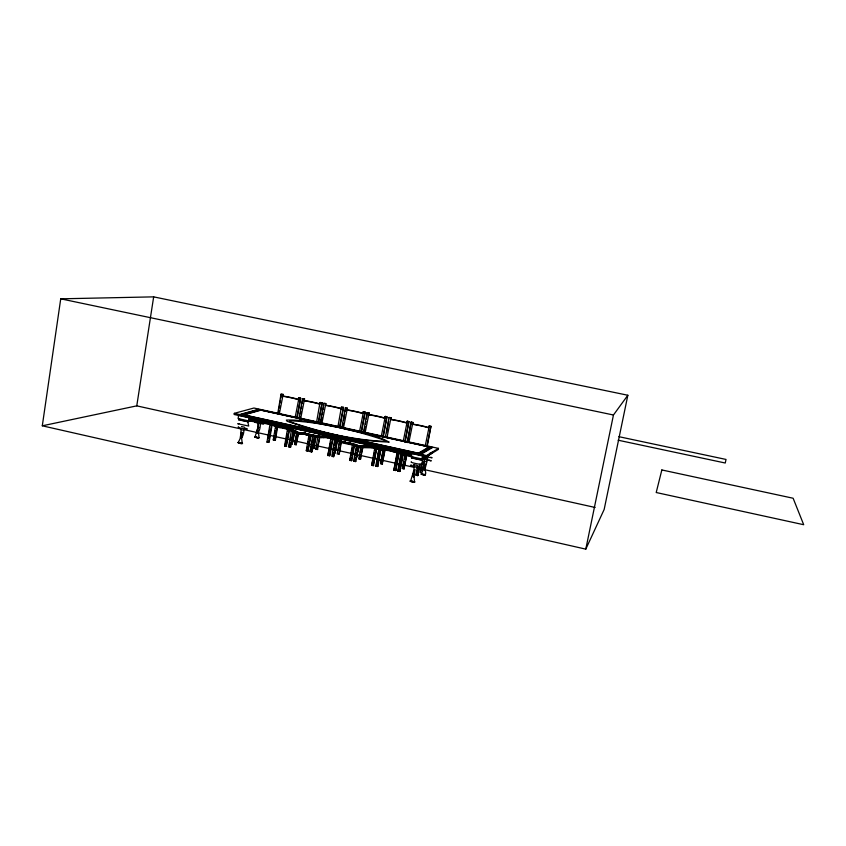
<?xml version="1.0" encoding="UTF-8"?>
<svg xmlns="http://www.w3.org/2000/svg" width="846" height="846" viewBox="0 0 846 846"><rect width="100%" height="100%" fill="white"/><g stroke="black" fill="none" stroke-linecap="round" stroke-linejoin="round"><path stroke-width="1.27" d="M238.244 442.627L240.37 438.038L241.121 429.134M255.154 437.128C255.249 434.432 258.897 428.256 257.702 424.015M410.786 481.226C410.807 478.508 415.27 469.488 413.906 464.761L414.202 464.761M242.21 443.315L241.628 438.334L242.411 432.422M258.411 437.816C260.441 436.716 255.989 429.461 258.939 427.198M415.1 469.551L414.075 476.753L414.54 481.977M424.639 474.807C427.769 474.669 422.799 466.315 425.654 464.042M42.3 425.813L60.732 298.828L153.665 296.861L627.848 395.251L604.16 509.472L585.792 549.139L42.3 425.813L136.766 405.858L241.068 428.975M136.766 405.858L153.665 296.861M234.3 413.334L234.12 414.477L426.289 456.766L438.239 449.49L438.45 448.38L253.948 408.026L234.3 413.334L426.5 455.603L438.45 448.38M246.947 420.885L249.21 421.382L247.772 421.816L238.688 419.806L238.879 418.675M247.772 421.816L247.963 420.684L249.401 420.251M247.931 417.205L238.657 415.164L238.096 418.559L248.523 420.864L249.2 417.427L362.733 442.405M289.448 429.324L287.577 428.742A59.093 55.857 63.4 0 0 279.878 427.061L269.895 423.709L249.972 420.494L250.353 418.241L410.426 453.414L409.94 455.74L389.847 450.135L379.05 448.983A59.4 56.819 58 0 0 371.204 447.227M278.535 426.574L270.001 423.455L250.744 420.293L251.125 418.58L409.813 453.509L409.834 455.021M251.22 420.166L251.548 418.781L251.22 420.166L270.255 423.243L278.672 426.395M272.01 425.422L269.144 442.247L266.976 442.098L270.128 423.539M268.214 438.017L268.647 435.426M269.091 432.835L269.525 430.244M277.848 425.644L271.175 423.412L281.221 425.517M268.573 442.458L271.651 424.311M277.562 427.251L275.384 440.015L273.247 439.867L275.637 425.813M277.848 412.869L281.02 394.194L283.167 394.395L282.331 396.171A22.504 3.31 9.5 0 1 298.215 399.608L299.029 397.821L300.626 398.17L297.115 418.484M274.03 438.397L274.453 435.87M274.887 433.332L275.32 430.794M275.754 428.266L276.187 425.728M278.345 413.06L278.778 410.522M279.201 407.984L279.635 405.456M280.068 402.918L280.502 400.38M280.935 397.853L281.358 395.315M274.823 440.216L277.002 427.442M279.296 413.98L283.167 394.395M289.639 429.303L286.191 446.381L284.584 446.022L287.481 429.144M284.584 446.022L285.588 443.219M286.033 440.618L287.143 434.135M287.587 431.545L288.031 428.954M286.191 446.381L289.173 429.017M293.414 431.344L290.728 446.91L288.571 446.762L291.352 430.646M289.353 445.25L289.797 442.659M290.241 440.068L290.686 437.477M295.148 417.448L299.029 397.821M290.178 447.122L292.864 431.534M290.622 443.727L292.208 444.076L294.408 431.28M296.65 418.284L300.626 398.17M294.715 432.443L292.208 444.076M298.659 433.099L296.132 444.806L294.556 444.457L296.544 432.941M299.008 418.664L302.445 398.709L304.571 398.9L303.756 400.697A22.493 3.331 9.7 0 1 319.725 404.145L320.222 403.997A22.461 3.321 9.7 0 0 304.285 400.539M295.307 442.987L296.618 435.362M299.473 418.865L299.907 416.327M300.351 413.789L300.785 411.251M301.229 408.713L301.662 406.175M302.096 403.637L302.54 401.099M296.132 444.806L298.13 433.289M300.679 418.527L304.571 398.9M311.127 435.246L307.881 451.055L306.273 450.696L308.98 435.098M307.024 449.184L307.479 446.582M307.933 443.991L308.378 441.39M308.832 438.788L309.287 436.198M307.881 451.055L310.694 434.918M314.892 436.102L311.645 451.923L310.027 451.563L312.629 436.652M310.027 451.563L311.688 444.848M312.142 442.247L312.597 439.645M316.605 422.006L320.01 402.506L322.115 402.696L318.551 423.042M311.645 451.923L314.374 436.303M315.844 435.859L313.602 448.687L316.33 435.764M318.117 422.852L322.115 402.696M320.063 436.515L317.313 449.533L315.717 449.184L317.959 436.356M320.243 423.338L323.743 403.331L325.837 403.521L325.054 405.319A22.504 3.352 9.8 0 1 341.097 408.798L341.583 408.639A22.472 3.342 9.8 0 0 325.551 405.171M316.446 447.703L316.89 445.155M320.898 422.26L321.797 417.173M322.241 414.625L322.686 412.087M323.13 409.538L323.574 406.989M317.313 449.533L319.555 436.705M321.924 423.19L325.837 403.521M353.522 441.443L328.851 436.589M332.732 439.857L329.94 455.656L327.825 455.518L331.04 437.276M330.469 443.145L327.825 455.518M329.443 455.878L332.52 438.461M336.687 440.755L333.895 456.565L331.78 456.428L334.857 439M332.489 454.989L332.912 452.557M333.345 450.125L333.779 447.693M334.202 445.26L335.28 439.18M337.935 426.701L341.393 407.148L343.476 407.338L339.87 427.727M333.398 456.787L336.412 439.751M337.142 440.586L334.868 453.435L337.607 440.47M339.669 426.289L343.476 407.338M341.298 442.553L339.246 454.112L337.163 453.974L339.447 441.115M341.763 428.065L345.316 408.015L347.399 408.206L346.638 410.014A22.514 3.384 10 0 1 362.765 413.504L363.516 411.695L365.134 412.044L361.464 432.475M338.326 449.935L338.781 447.375M339.235 444.827L339.68 442.278M342.63 425.707L343.074 423.159M343.529 420.61L344.66 414.233M345.115 411.685L345.57 409.136M338.77 454.334L341.054 441.475M343.455 427.928L347.399 408.206M354.379 445.927L351.767 460.541L349.662 460.414L352.496 444.562M349.662 460.414L350.572 457.739M351.005 455.307L351.439 452.874M351.883 450.432L352.317 447.999M351.291 460.774L353.977 445.8M358.397 446.815L355.775 461.44L353.67 461.303L356.578 445.081M354.358 459.854L354.802 457.422M355.267 455.317L355.669 452.547M356.198 450.167L356.652 447.587M359.55 431.449L363.516 411.695M355.299 461.673L358.154 445.81M358.503 446.656L356.42 458.246L358.937 446.529M361.073 432.295L365.134 412.044M362.913 447.323L360.375 459.135L358.767 458.775L360.851 447.174M363.431 432.814L367.048 412.721L369.11 412.901L368.37 414.72A22.546 3.405 10.1 0 1 384.581 418.231L385.311 416.401L386.939 416.761L383.206 437.245M359.444 457.274L359.91 454.714M360.364 452.166L360.83 449.607M363.812 432.993L364.964 426.606M365.419 424.047L365.884 421.498M366.339 418.939L367.492 412.552M360.375 459.135L362.458 447.534M365.134 432.676L369.11 412.901M376.84 448.348L373.298 465.67L371.658 465.311L374.757 448.2M371.658 465.311L373.435 457.749M373.879 455.307L374.313 452.864M374.757 450.421L375.201 447.989M373.298 465.67L376.47 448.169M380.954 449.279L377.845 466.368L375.761 466.252L378.945 448.74M379.082 448.517L376.935 462.487M381.313 436.219L385.311 416.401M376.428 464.792L377.76 457.464M378.109 456.036L379.516 448.306M377.401 466.611L380.637 449.427M382.847 437.065L386.939 416.761M385.184 449.575L382.17 463.999L380.552 463.64L383.132 449.438M385.522 436.356L388.959 417.48L391 417.66L390.281 419.489A22.578 3.426 10.3 0 1 406.598 423.021L407.296 421.181L408.925 421.53L405.139 442.067M380.552 463.64L383.545 449.321M386.58 432.676L388.674 421.149M382.17 463.999L384.761 449.786M387.003 437.477L391 417.66M384.042 448.158L377.855 446.9L388.864 449.215L386.453 448.687M399.058 453.266L395.907 470.397L393.845 470.27L397.218 451.901M393.845 470.27L397.186 454.122M395.494 470.64L398.72 453.096M403.098 454.175L399.936 471.317L397.874 471.201L401.004 453.371M403.278 441.041L407.296 421.181M399.259 464.782L401.406 453.149M397.874 471.201L399.64 463.608M400.095 461.155L401.438 453.816M400.486 465.374L400.962 462.783M401.438 460.203L402.633 453.731M404.811 441.887L408.925 421.53M399.524 471.56L402.685 454.408M400.644 466.442L403.013 453.615M407.011 454.408L403.976 468.874L402.358 468.515L404.98 454.27M407.169 442.426L410.892 422.249L412.922 422.418L412.224 424.258A22.609 3.458 10.4 0 1 428.626 427.812L429.303 425.961L430.952 426.31L427.103 446.889M402.358 468.515L403.944 461.853M404.409 459.283L404.885 456.713M407.497 442.595L411.293 422.069M403.976 468.874L406.609 454.63M408.893 442.289L412.922 422.418M327.233 437.942L329.126 437.953L340.42 442.225A95.461 91.992 74.5 0 0 352.697 444.964L359.264 447.597L371.309 447.809A56.259 53.816 58.2 0 1 378.733 449.48L389.805 450.759L411.114 456.65L411.759 453.192L411.114 456.65L431.27 460.88L429.081 460.034M421.911 459.473L421.16 460.076L411.516 457.94L412.689 456.237M420.155 464.327L417.713 475.611L416.052 475.24L417.882 465.427M416.052 475.24L417.586 468.864M417.713 475.611L419.828 464.306M421.16 460.076L422.302 458.352A165.234 31.387 -78.9 0 0 431.682 452.642L432.644 452.071L431.576 453.699L431.777 452.589L433.321 452.166M421.245 458.881L421.974 459.124L422.577 455.624M422.091 459.505L422.302 458.352M422.989 455.571L422.63 457.453L423.201 457.411A164.325 31.207 -78.9 0 0 426.194 456.438M424.829 457.295L421.921 472.861L420.282 472.491L422.704 459.526M421.932 459.092L422.989 458.447L423.635 455M425.252 445.874L429.303 425.961M421.625 467.066L420.282 472.491M422.112 464.475L422.598 461.884M426.796 446.73L430.952 426.31M422.535 471.328L424.459 461.038M426.289 456.766L426.5 455.603M585.792 549.139L613.456 415.005L627.848 395.251M243.849 429.683C244.314 436.684 237.98 443.812 241.586 432.264M260.335 424.544C260.24 433.237 254.435 437.382 258.379 425.919M413.324 476.647L412.721 476.467L414.064 470.566M424.11 469.731L423.518 469.541L424.787 469.837L427.674 458.87M247.645 421.255L248.703 426.046L237.747 423.74L238.963 423.666M247.857 421.456L240.75 420.113M420.748 453.837L431.756 447.375L258.897 409.559L241.374 414.403M429.768 447.069L419.034 453.319L243.479 414.72L260.378 410.014M411.526 457.94L412.467 457.39M418.4 453.118L429.017 446.963L260.928 410.183L244.272 414.847M411.05 456.692L411.59 456.375M409.422 453.583L409.168 454.968L389.974 449.607L379.442 448.528A61.79 59.093 57.9 0 0 371.362 446.667L367.227 446.233M375.761 466.252L377.845 466.368M389.805 450.759L410.342 456.026M380.531 450.04L386.844 450.22M378.014 446.942L381.874 448.56L378.014 446.825M330.183 436.885L376.333 446.572A13.42 12.902 61.8 0 1 377.676 446.974L379.198 447.301A10.691 10.279 61.9 0 1 380.425 447.82L380.933 447.936M369.089 446.244L371.161 446.519A63.016 60.246 57.8 0 1 379.494 448.38L388.843 449.289M381.102 448.909L389.911 449.808L409.496 455.222M353.67 461.303L355.775 461.44M358.767 458.775L360.83 458.902M379.78 447.386L379.621 447.46A12.309 11.833 61.7 0 0 378.321 447.026L377.855 446.9M376.333 446.572L376.481 446.498A13.42 12.902 61.8 0 1 376.935 446.614M286.011 427.748A61.462 58.099 63.3 0 0 279.984 426.553L278.546 426.247L279.603 425.876M359.264 447.597L361.348 447.153M363.42 446.054L359.19 446.551L359.92 446.434M335.746 439.317L339.331 440.565A88.09 84.875 73.8 0 0 350.635 443.357L359.275 446.022L354.263 444.023M352.697 444.964L353.258 444.71M353.258 443.79L350.804 443.293A88.047 84.833 73.8 0 1 346.987 442.532M315.717 449.184L317.821 449.321M306.273 450.696L308.409 450.844M326.662 437.022L329.908 436.822M319.016 436.092L329.633 436.568L324.737 436.494M328.861 436.113L283.188 426.056A12.299 11.675 66.9 0 0 281.824 425.845L280.534 425.802M288.571 446.762L290.728 446.91M294.556 444.457L295.085 444.256M305.766 434.231L298.247 434.125L287.196 429.26A55.995 52.938 63.6 0 0 279.899 427.674L269.567 424.269L248.629 420.832M302.847 433.723L305.184 433.85L297.739 433.046M298.797 432.697L305.343 433.12M291.733 429.599L298.998 433.036L305.353 433.332M298.247 434.125L303.841 434.083M295.043 431.217L299.368 433.025M266.976 442.098L267.558 441.898M273.247 439.867L275.384 440.015M279.286 425.961L278.546 426.247M278.091 427.452L280.576 427.452M283.188 426.056L283.378 425.993A12.299 11.664 66.9 0 0 282.014 425.781M279.021 426.416L278.44 426.606L279.92 426.744A60.616 57.295 63.3 0 1 287.809 428.467M278.355 426.87L279.783 427.103M280.005 425.549A14.689 13.927 66.8 0 1 282.257 425.855L311.434 432.169M271.164 423.486L279.931 426.331A62.646 59.209 63.2 0 1 286.075 427.558M269.567 424.269L278.768 427.23M248.523 420.864L249.348 420.61M251.643 418.432L251.019 418.611L409.739 453.551M238.688 419.806L240.158 419.394M277.657 425.707L278.197 425.58M279.413 425.94L280.333 425.76M410.046 480.919L410.701 480.972M412.711 476.446L414.075 476.753L413.461 476.552M421.308 473.897L421.657 474.151M424.787 469.837L424.237 469.646M277.996 425.644L278.567 425.527M427.716 458.976L424.692 458.31L425.242 458.31M279.762 425.876L281.136 425.728M335.418 439.603L339.267 440.713A89.295 86.038 73.9 0 0 350.73 443.537L359.804 446.223M360.185 446.762L355.087 445.239M278.366 425.591L278.947 425.496M242.569 443.494L238.72 442.818M237.885 442.447L238.583 442.511M256.962 432.613L258.189 432.856M242.675 430.075L242.083 429.948M359.381 446.064L361.348 445.863M359.836 446.466L361.665 446.307M360.1 446.804L361.877 446.646M241.47 426.543L244.378 427.156M278.757 425.559L279.349 425.475M361.189 445.937L363.23 445.821M361.496 446.138L363.875 446.075M361.58 446.339L363.484 446.254M361.802 446.677L363.653 446.603M279.159 425.538L279.772 425.475M326.619 436.811L329.591 436.79L334.022 438.64M326.799 437.361L329.337 437.329L331.611 438.365M363.071 445.895L365.186 445.853M363.346 446.085L365.335 446.085M363.41 446.297L365.377 446.297M363.579 446.635L365.493 446.635M279.571 425.538L280.206 425.485A14.678 13.927 66.8 0 1 281.094 425.559M326.704 436.779L319.175 436.282A88.936 85.203 74.8 0 1 307.785 434.019M324.822 436.959L326.746 436.98M326.884 437.319L321.089 437.022M298.818 433.226L302.857 433.353M322.95 436.853L324.906 436.927M323.109 437.149L325.012 437.266M365.028 445.927L369.237 446.17M365.261 446.117L367.312 446.202M365.292 446.328L367.312 446.402M365.419 446.667L369.321 446.931M411.272 461.768C408.956 462.307 421.329 465.057 421.128 463.946M242.39 443.505L240.444 443.198L241.068 443.346M238.635 426.902C235.188 427.209 249.75 430.297 246.979 428.658M302.762 433.385L307.637 434.199A90.395 86.599 74.9 0 0 317.208 436.229L319.228 436.451M321.057 436.695L323.035 436.822M323.955 437.551L319.947 437.16M321.332 437.604L329.75 437.731L333.313 439.296M367.037 446.043L369.321 446.392M367.238 446.445L369.3 446.593M367.312 446.783L371.278 447.185M368.169 447.132L371.849 447.555M319.143 436.483L321.142 436.652M319.143 436.811L321.184 436.991M321.343 437.625L317.292 437.107A95.101 91.114 75.3 0 1 305.12 434.463A94.995 91.008 75.3 0 0 317.292 437.107M414.487 482.03L413.387 481.839M411.093 481.025L410.479 481.12M424.28 474.775C414.551 472.808 430.371 476.668 423.434 474.564M278.577 426.426L279.878 426.585A61.483 58.11 63.3 0 1 287.894 428.33L291.828 429.567M238.984 442.564L238.498 442.722M241.47 443.378C244.113 444.626 234.49 442.12 239.957 443.061L238.297 442.691M411.865 465.184C405.446 464.782 423.518 468.948 419.531 466.886M257.036 437.594L257.639 437.731L254.731 437.234L258.601 437.868M420.05 459.611L412.985 458.056M429.916 453.202L430.984 453.065M256.243 422.006C249.2 421.498 268.912 425.654 262.429 423.296M319.228 436.779L317.176 436.547A92.013 88.153 75 0 1 307.341 434.516M369.226 446.635L371.309 446.868A60.933 58.268 57.9 0 1 379.357 448.666M410.934 480.972L411.579 481.099M414.043 481.966L412.837 481.734M424.174 474.733L424.798 474.86M337.226 440.258L340.97 441.464A90.734 87.434 74.1 0 0 350.667 443.738L359.264 446.508M350.604 444.055L355.161 445.208M255.46 436.927L257.734 437.382M257.554 437.689L258.167 437.816M250.585 420.822L254.276 421.424M256.729 421.826L259.193 422.228M261.657 422.63L270.265 424.047M411.473 481.057L412.129 481.205M60.732 298.828L613.456 415.005M426.098 456.914L432.116 457.802L430.868 457.221M255.883 437.361L257.057 437.615M422.937 474.13L424.671 474.511M412.087 481.173L412.732 481.311M412.88 481.765C404.462 480.042 418.728 483.669 413.197 481.786M618.86 436.673L726.016 459.441L725.244 463.016L618.13 440.206M302.445 398.709L304.042 399.048M320.01 402.506L321.607 402.855M323.743 403.331L325.34 403.679M341.393 407.148L343 407.497M345.316 408.015L346.923 408.364M363.061 411.854L364.679 412.203M367.048 412.721L368.666 413.07M384.888 416.581L386.516 416.93M388.959 417.48L390.588 417.829M406.905 421.361L408.533 421.71M410.892 422.249L412.531 422.598M428.933 426.151L430.582 426.5M281.02 394.194L282.606 394.532M298.501 397.969L300.087 398.307M365.313 442.976L370.474 444.108M373.054 444.679L378.215 445.81M380.795 446.381L389.826 448.369M392.407 448.93L421.371 455.36M313.982 432.74L319.09 433.861M321.639 434.421L326.736 435.542M356.071 442.003L361.179 443.124M363.727 443.685L368.835 444.806M371.383 445.366L376.481 446.498M271.175 423.412L282.257 425.855M422.249 458.342L422.989 458.447M243.637 429.546L289.988 439.825M292.568 440.396L311.878 444.668M314.458 445.239L337.639 450.379M340.208 450.95L413.599 467.225M416.179 467.796L595.15 507.473M312.523 448.126L314.109 448.475M380.975 463.407L382.593 463.767M402.759 468.272L404.377 468.631M285.144 445.81L286.741 446.17M310.556 451.341L312.163 451.701M350.138 460.182L351.767 460.541M372.103 465.067L373.742 465.437M394.268 470.027L395.907 470.397M398.286 470.947L399.936 471.317M416.444 474.997L418.104 475.357M259.193 421.932L258.474 421.763M422.461 474.395L423.085 474.521M256.497 437.477L255.376 437.223M412.266 481.617L411.05 481.342M240.56 442.86L241.195 442.987M417.237 466.262L418.484 466.58M244.864 428.076L246.038 428.383M421.911 474.246L422.545 474.395M411.706 481.48L410.585 481.194M241.089 442.976L242.146 443.251M400.052 452.324L403.722 453.329M305.152 433.184L307.69 433.892M305.258 433.374L307.701 434.051M305.099 433.882L307.436 434.484A91.992 88.132 75 0 0 317.271 436.515M425.422 461.63L425.982 461.726M424.523 474.5L425.115 474.648M421.467 474.12L422.059 474.268M413.916 481.607L414.91 481.956M258.252 437.519L258.95 437.752M254.963 437.096L255.524 437.234M241.565 443.103L242.442 443.357M339.352 440.681L341.213 441.252M339.161 440.84L341.044 441.422A90.712 87.413 74.1 0 0 350.741 443.695M340.727 441.739L336.93 440.512M288.095 428.108L290.083 428.721M289.935 428.901L287.904 428.171A62.667 59.231 63.2 0 0 279.74 426.395M289.734 429.059L287.714 428.499A60.626 57.306 63.3 0 0 279.825 426.775M287.481 428.774L293.023 430.656M380.721 449.099L379.283 448.708A60.944 58.279 57.9 0 0 371.235 446.9M337.078 440.713L341.012 441.982A95.302 91.854 74.5 0 0 343.011 442.553M416.782 465.3L413.916 464.803M289.892 428.785L297.369 431.756M289.639 429.091L291.595 429.715M337.438 440.1L329.506 436.832M335.079 439.846L340.811 441.707A92.33 88.978 74.2 0 0 350.678 444.023M258.464 437.615L259.088 437.826M335.915 439.254L329.549 436.599M333.969 438.725L335.725 439.412M333.641 438.905L335.502 439.56M333.282 439.137L335.164 439.804M291.828 429.461L293.657 430.286M291.5 429.747L293.403 430.424M355.109 445.398L358.641 446.847M333.726 438.873L329.39 437.033M331.526 438.397L333.366 439.106M293.689 430.202L298.976 432.634M293.308 430.455L298.342 432.845M292.938 430.688L296.322 432.179M378.511 447.312L379.05 447.418M294.62 431.428L297.834 433.004M378.892 447.492L380.816 448.676L379.643 448.306A62.985 60.225 57.8 0 0 371.32 446.445M296.132 432.295L297.559 433.078M379.262 447.693L380.668 448.761M282.881 396.023A22.472 3.299 9.5 0 1 298.754 399.46M368.814 414.551A22.514 3.395 10.1 0 1 385.015 418.061M412.615 424.079A22.578 3.447 10.4 0 1 428.996 427.621M390.704 419.309A22.546 3.416 10.3 0 1 406.989 422.841M347.103 409.855A22.493 3.373 10 0 1 363.22 413.345M430.984 452.705A164.325 31.207 -78.9 0 1 429.345 454.249M428.541 454.905A164.325 31.207 -78.9 0 1 426.966 456.005M424.882 456.005A163.627 31.165 -78.9 0 1 422.662 456.607M424.184 456.005A164.283 31.471 -78.9 0 1 423.412 456.364M319.196 436.028A87.72 84.029 74.7 0 1 307.87 433.818M315.875 436.568A94.953 90.977 75.3 0 1 313.834 436.187M311.804 435.775A94.953 90.977 75.3 0 1 309.773 435.299M345.083 442.088A88.047 84.833 73.8 0 1 343.201 441.601M341.329 441.073A88.047 84.833 73.8 0 1 339.5 440.502M317.303 436.187A90.374 86.578 74.9 0 1 307.637 434.199M282.004 425.697A14.678 13.927 66.8 0 1 282.458 425.792M373.71 447.872A56.164 53.742 58.2 0 1 375.571 448.253M377.432 448.697A56.164 53.742 58.2 0 1 379.262 449.215M282.405 427.748A55.899 52.864 63.6 0 1 284.235 428.118M286.064 428.541A55.899 52.864 63.6 0 1 287.862 429.038M350.815 443.505A89.792 86.525 74 0 1 346.945 442.733M345.02 442.289A89.792 86.525 74 0 1 343.106 441.792M371.278 446.699A61.811 59.104 57.9 0 1 379.442 448.528M661.847 469.953L656.21 492.52L803.7 524.721L793.125 498.241L661.847 469.953M432.549 447.492L421.414 454.048L240.55 414.276L258.316 409.369L432.549 447.492M388.938 442.077C354.495 440.882 319.703 432.317 287.037 421.255L286.35 420.092C304.56 419.32 322.58 424.798 340.452 427.822C356.483 432.317 374.471 433.734 388.938 442.077M385.596 441.401C353.332 440.163 320.761 432.274 290.189 421.837L289.639 420.769C321.808 422.217 354.093 429.99 384.613 440.227L385.596 441.401M258.633 424.787L258.739 424.798"/></g></svg>
